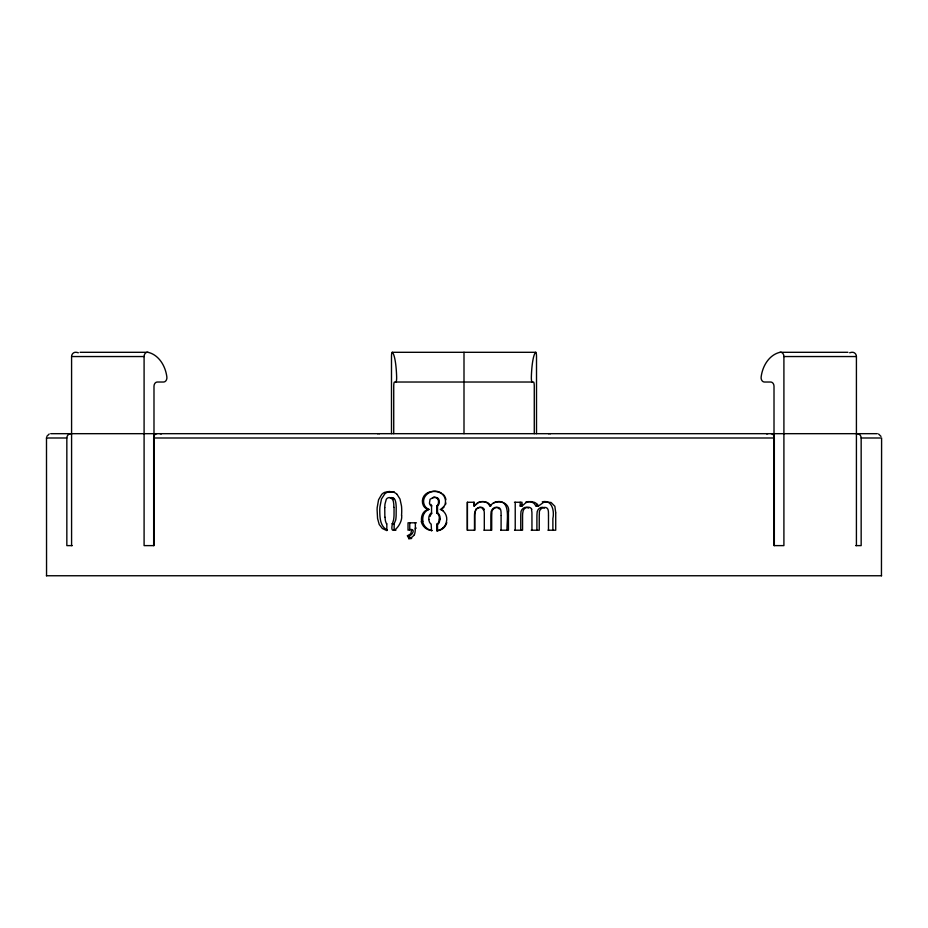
<?xml version="1.0" encoding="UTF-8"?>
<svg xmlns="http://www.w3.org/2000/svg" width="928" height="928" viewBox="0 0 928 928"><rect width="100%" height="100%" fill="white"/><g stroke="black" fill="none" stroke-linecap="round" stroke-linejoin="round"><path stroke-width="1.39" d="M70.934 433.678A4.304 4.095 -90 0 0 66.839 437.993L66.839 545.618L72.303 545.618M774.335 545.618L774.335 437.993A4.304 3.202 90 0 0 771.145 433.678M856.416 545.618L856.416 356.549A4.304 4.048 90 0 0 851.695 352.304A30.137 28.316 90 0 0 849.665 352.756M857.066 433.678A4.304 4.095 90 0 1 861.161 437.993L861.161 545.618L855.697 545.618M881.449 575.754L881.6 437.993L861.161 437.993M386.837 523.717L386.825 530.619L382.301 528.45L379.227 524.494L377.568 518.497L377.104 509.866A52.861 51.678 90 0 1 377.186 507.604L378.566 499.774L381.744 494.357A9.779 9.616 84.5 0 1 384.784 492.316L389.389 491.469L393.994 492.327A9.872 9.732 86.2 0 1 397.068 494.38M394.052 507.372L394.029 515.144A38.582 38.036 -90 0 1 393.576 519.924C386.558 541.024 403.367 525.12 401.592 515.342M394.145 530.213L394.156 523.728L395.722 519.947A37.746 37.213 -90 0 0 396.14 515.562L396.21 507.372A46.249 45.588 90 0 0 396.012 504.298A14.72 14.488 89.4 0 0 394.887 499.554L393.948 498.464A3.526 3.468 88.3 0 0 390.201 497.93M415.361 522.812L415.35 528.96M501.108 515.411L501.062 512.79A22.748 22.655 -90 0 0 500.934 510.992C500.482 504.438 490.68 507.802 491.84 513.451A34.916 34.846 -90 0 0 491.712 516.351L491.701 530.213L483.964 530.213M508.451 513.335L508.451 530.213L500.668 530.213M555.721 512.998L555.721 530.213L547.996 530.213M548.494 515.794L548.46 512.79A22.748 22.284 -90 0 0 548.332 510.992C547.903 504.414 538.194 507.848 539.377 513.451A34.916 34.348 -90 0 0 539.249 516.351L539.238 530.213L531.176 530.213M501.097 515.794L501.097 530.213M548.494 515.98L548.483 530.213M384.737 507.57L384.865 517.279M411.58 530.213L410.988 533.066A4.257 4.222 -88.7 0 1 410.28 534.11L407.427 535.769L409.074 538.82M440.15 519.158L439.037 522.916A4.802 4.791 -86.5 0 1 437.54 524.297L436.694 524.297L436.694 530.723L437.54 530.723A11.322 11.31 -79.8 0 0 443.561 527.997A11.53 11.519 89.9 0 0 446.797 522.603M439.385 519.17L438.457 522.592A4.872 4.86 -86.6 0 1 437.065 524.065L436.694 524.297M445.916 503.034L445.556 504.461M46.783 436.404L49.207 433.991M525.863 502.002A9.628 9.5 -81.9 0 1 527.638 501.665A11.24 11.09 -80.3 0 1 529.528 501.665L531.814 502.176A7.575 7.47 -86.6 0 1 534.226 503.637L536.082 506.073L537.66 504.345M473.918 502.257L473.918 506.073L477.491 502.906A9.628 9.616 -63.4 0 1 481.446 501.665A11.24 11.217 -59.1 0 1 483.36 501.665L485.68 502.176A7.575 7.563 -79.3 0 1 488.116 503.637L490.007 506.073L490.657 505.296M555.721 512.65L554.863 506.294L551.046 502.454L544.144 501.978L538.379 506.073L536.871 504.032A7.853 7.749 -87.1 0 0 534.482 502.373L531.593 501.665A11.971 11.809 -79.8 0 0 529.668 501.665A10.162 10.022 -81.7 0 0 525.642 502.906L521.988 506.073L520.19 506.073L521.838 504.298M490.007 506.073C495.587 498.371 510.818 501.468 508.451 512.65M443.955 507.187L443.062 508.057M493.197 503.104L494.404 502.454M427.611 492.745C433.573 490.03 442.807 491.283 445.034 498.348C445.533 499.995 445.626 501.77 445.266 503.452C445.66 506.236 439.628 509.6 441.299 509.205M432.692 497.826L434.316 497.362M411.707 538.333L410.953 538.669M439.28 492.072C430.917 488.337 420.082 496.84 424.653 505.598A7.54 7.517 -84 0 0 426.741 508.115L428.945 509.391L427.321 510.249A9.408 9.361 88.1 0 0 424.258 513.381M428.945 509.391L425.79 510.481A9.431 9.396 88 0 0 422.994 513.37A11.774 11.716 89.8 0 0 421.637 521.35M395.954 530.108L395.247 530.352M495.03 502.187C512.291 497.176 506.259 522.661 507.082 530.213M407.427 535.769C412.287 537.219 417.229 526.57 408.03 530.213L408.03 522.812L416.417 522.812M542.277 501.828C552.276 499.392 554.503 511.363 552.879 518.508L552.879 530.213M433.364 497.362L430.047 499.299L429.455 503.162A4.257 4.246 89.9 0 0 431.497 506.166M80.052 352.304L147.946 352.304A30.137 23.084 90 0 1 166.866 377A4.304 3.294 90 0 1 163.606 382.023L157.296 382.023A4.304 3.294 90 0 0 153.99 386.326L153.99 545.618L144.095 545.618L144.095 356.549A4.304 3.294 90 0 1 147.946 352.304M391.488 433.678L391.488 356.549A4.304 0.742 90 0 1 392.358 352.304L535.642 352.304A4.304 0.742 90 0 1 536.512 356.549L536.512 433.678M780.054 352.304A4.304 3.294 90 0 1 783.905 356.549L783.905 545.618L774.01 545.618L774.01 386.326A4.304 3.294 90 0 0 770.704 382.023L764.394 382.023A4.304 3.294 90 0 1 761.134 377A30.137 23.084 90 0 1 780.054 352.304L847.948 352.304M71.584 545.618L71.584 356.549L144.095 356.549M783.905 356.549L856.416 356.549M50.715 433.678L877.285 433.678M46.423 437.993L66.839 437.993M153.665 545.618L153.665 437.993L774.335 437.993M384.76 507.57A45.321 44.498 90 0 1 384.992 504.043L386.268 499.357A3.677 3.619 89.1 0 1 387.846 497.93A3.712 3.654 88.3 0 1 391.732 498.452L393.948 498.464M437.274 498.603L438.097 498.603M514.46 502.257L521.988 502.257L521.988 506.073M437.54 505.864L437.54 513.242L436.694 513.242L436.694 505.864L437.54 505.864A4.605 4.594 -87.1 0 0 439.257 502.361A5.174 5.162 89.8 0 0 438.225 498.51A4.663 4.652 86.5 0 0 434.327 497.42M536.082 506.073L538.379 506.073M391.929 523.728L394.156 523.728M415.361 528.102L416.208 528.102M514.53 530.213L522.557 530.213L522.568 515.91A35.832 35.473 -90 0 1 522.673 513.37L523.206 510.655A5.197 5.139 -89.6 0 1 527.29 507.338L527.696 507.303A3.886 3.84 -83 0 1 531.814 509.31M46.4 575.754L881.6 575.754M394.075 491.689L387.196 492.339A9.384 9.234 84.7 0 0 384.784 493.882L381.466 499.032L379.935 506.816A52.594 51.434 90 0 0 379.761 509.866C379.83 517 379.819 526.559 387.382 530.039M440.058 492.35L441.194 492.884M440.162 509.391C445.15 511.05 447.725 516.757 446.449 521.71A11.426 11.414 89.9 0 1 442.9 527.997M427.831 509.391L425.581 508.138A7.621 7.598 -83.8 0 1 423.388 505.621A9.512 9.466 -89.2 0 1 427.634 492.791M442.146 509.982L443.282 510.702M878.572 433.991L880.997 436.404M498.533 508.08C494.995 505.493 490.576 509.6 490.982 513.451A35.96 35.879 -90 0 0 490.854 516.339L490.842 530.213M544.492 508.08C540.966 505.482 536.639 509.658 537.045 513.451A35.96 35.368 -90 0 0 536.918 516.339L536.906 530.213M391.72 498.464L392.59 499.589M528.6 508.126C525.144 505.458 520.353 509.379 520.863 513.37A36.876 36.517 -90 0 0 520.759 515.91L520.747 530.213M442.911 494.114L444.071 495.355M397.068 494.38L399.991 499.044L401.511 506.062A53.406 52.792 -89.9 0 1 401.546 515.342M498.823 508.347L499.264 508.985M444.558 496.039L444.976 496.77M490.831 506.073L489.3 504.032A7.853 7.842 -80.8 0 0 486.875 502.373L483.952 501.665A11.971 11.96 -57.8 0 0 482.003 501.665A10.162 10.15 -62.7 0 0 477.932 502.906L474.243 506.073L474.243 502.257L467.318 502.257L467.318 530.213L474.823 530.213L474.823 515.91A35.832 35.821 -89.9 0 1 474.939 513.37L475.472 510.655A5.197 5.185 0 0 1 479.59 507.338L482.108 507.871L483.36 509.843M409.178 535.769L410.478 538.634M445.486 497.93L445.916 499.624M483.871 509.484L484.254 512.128A48.14 48.082 -90 0 1 484.3 513.787L484.312 530.213M531.512 509.484L531.895 512.128A48.14 47.502 -90 0 1 531.941 513.787L531.953 530.213M428.713 519.518L429.502 522.244A5.197 5.174 -87.8 0 0 431.16 524.076L431.543 530.7M46.493 437.993L46.551 575.754M534.273 433.678L534.273 386.326A4.304 0.742 90 0 0 533.519 382.023L394.47 382.023A4.304 0.742 90 0 0 393.727 386.326L393.727 433.678M520.19 502.257L520.19 506.073M515.226 502.257L515.226 530.213M474.486 530.213L474.486 515.91A36.876 36.865 -89.9 0 1 474.602 513.37L476.087 508.996L480.008 507.303A3.886 3.886 0 0 1 484.172 509.31M467.422 502.257L467.422 530.213M464 352.257L464 433.678M437.54 524.297L437.54 530.723M431.543 506.096L431.543 513.068M409.758 522.812L409.758 530.213M377.824 433.852A4.304 0.893 -90 0 1 378.067 433.678M378.96 433.678A4.304 0.893 -90 0 1 379.216 433.852M549.933 433.678A4.304 0.893 90 0 1 550.176 433.852M548.784 433.852A4.304 0.893 -90 0 1 549.028 433.689M153.665 437.993A4.304 3.202 90 0 1 156.855 433.678M160.057 433.678A4.304 3.202 90 0 1 161.24 433.991M766.76 433.991A4.304 3.202 -90 0 1 767.932 433.678M431.555 530.561A11.751 11.716 -64.4 0 1 421.219 521.443M428.968 519.46A6.461 6.45 85.7 0 1 431.392 512.871M433.376 497.431A4.918 4.907 86.3 0 1 437.355 498.498M437.39 498.51A5.058 5.046 89.8 0 1 438.468 502.361A4.559 4.547 -87 0 1 436.763 505.946M436.914 512.975A6.577 6.566 89.9 0 1 439.257 519.146M442.9 528.009A11.844 11.82 -79.4 0 1 436.694 530.7M437.772 512.975A6.658 6.658 89.9 0 1 440 519.135M431.88 505.702A4.28 4.257 89.9 0 1 430.894 504.333M430.093 516.455A6.554 6.542 85.8 0 1 431.903 513.288M432.112 530.572A11.519 11.472 -65.2 0 1 422.611 521.42M422.948 521.35A12.087 12.029 89.9 0 1 424.189 513.335M392.846 499.508A21.704 21.379 89.4 0 1 393.797 507.361M386.582 523.868A12.134 11.925 -89.3 0 1 385.166 517.29M414.224 534.806A10.104 9.999 -78.8 0 1 408.83 538.716M415.222 528.972A14.825 14.72 -89.3 0 1 414.352 534.83M71.584 356.549A4.304 4.048 -90 0 1 76.305 352.304A30.137 28.316 -90 0 1 78.335 352.756M392.358 352.304A30.137 5.232 90 0 1 396.639 377A4.304 0.742 90 0 1 395.908 382.023M535.642 352.304A30.137 5.232 90 0 0 531.35 377A4.304 0.742 90 0 0 532.092 382.023"/></g></svg>
